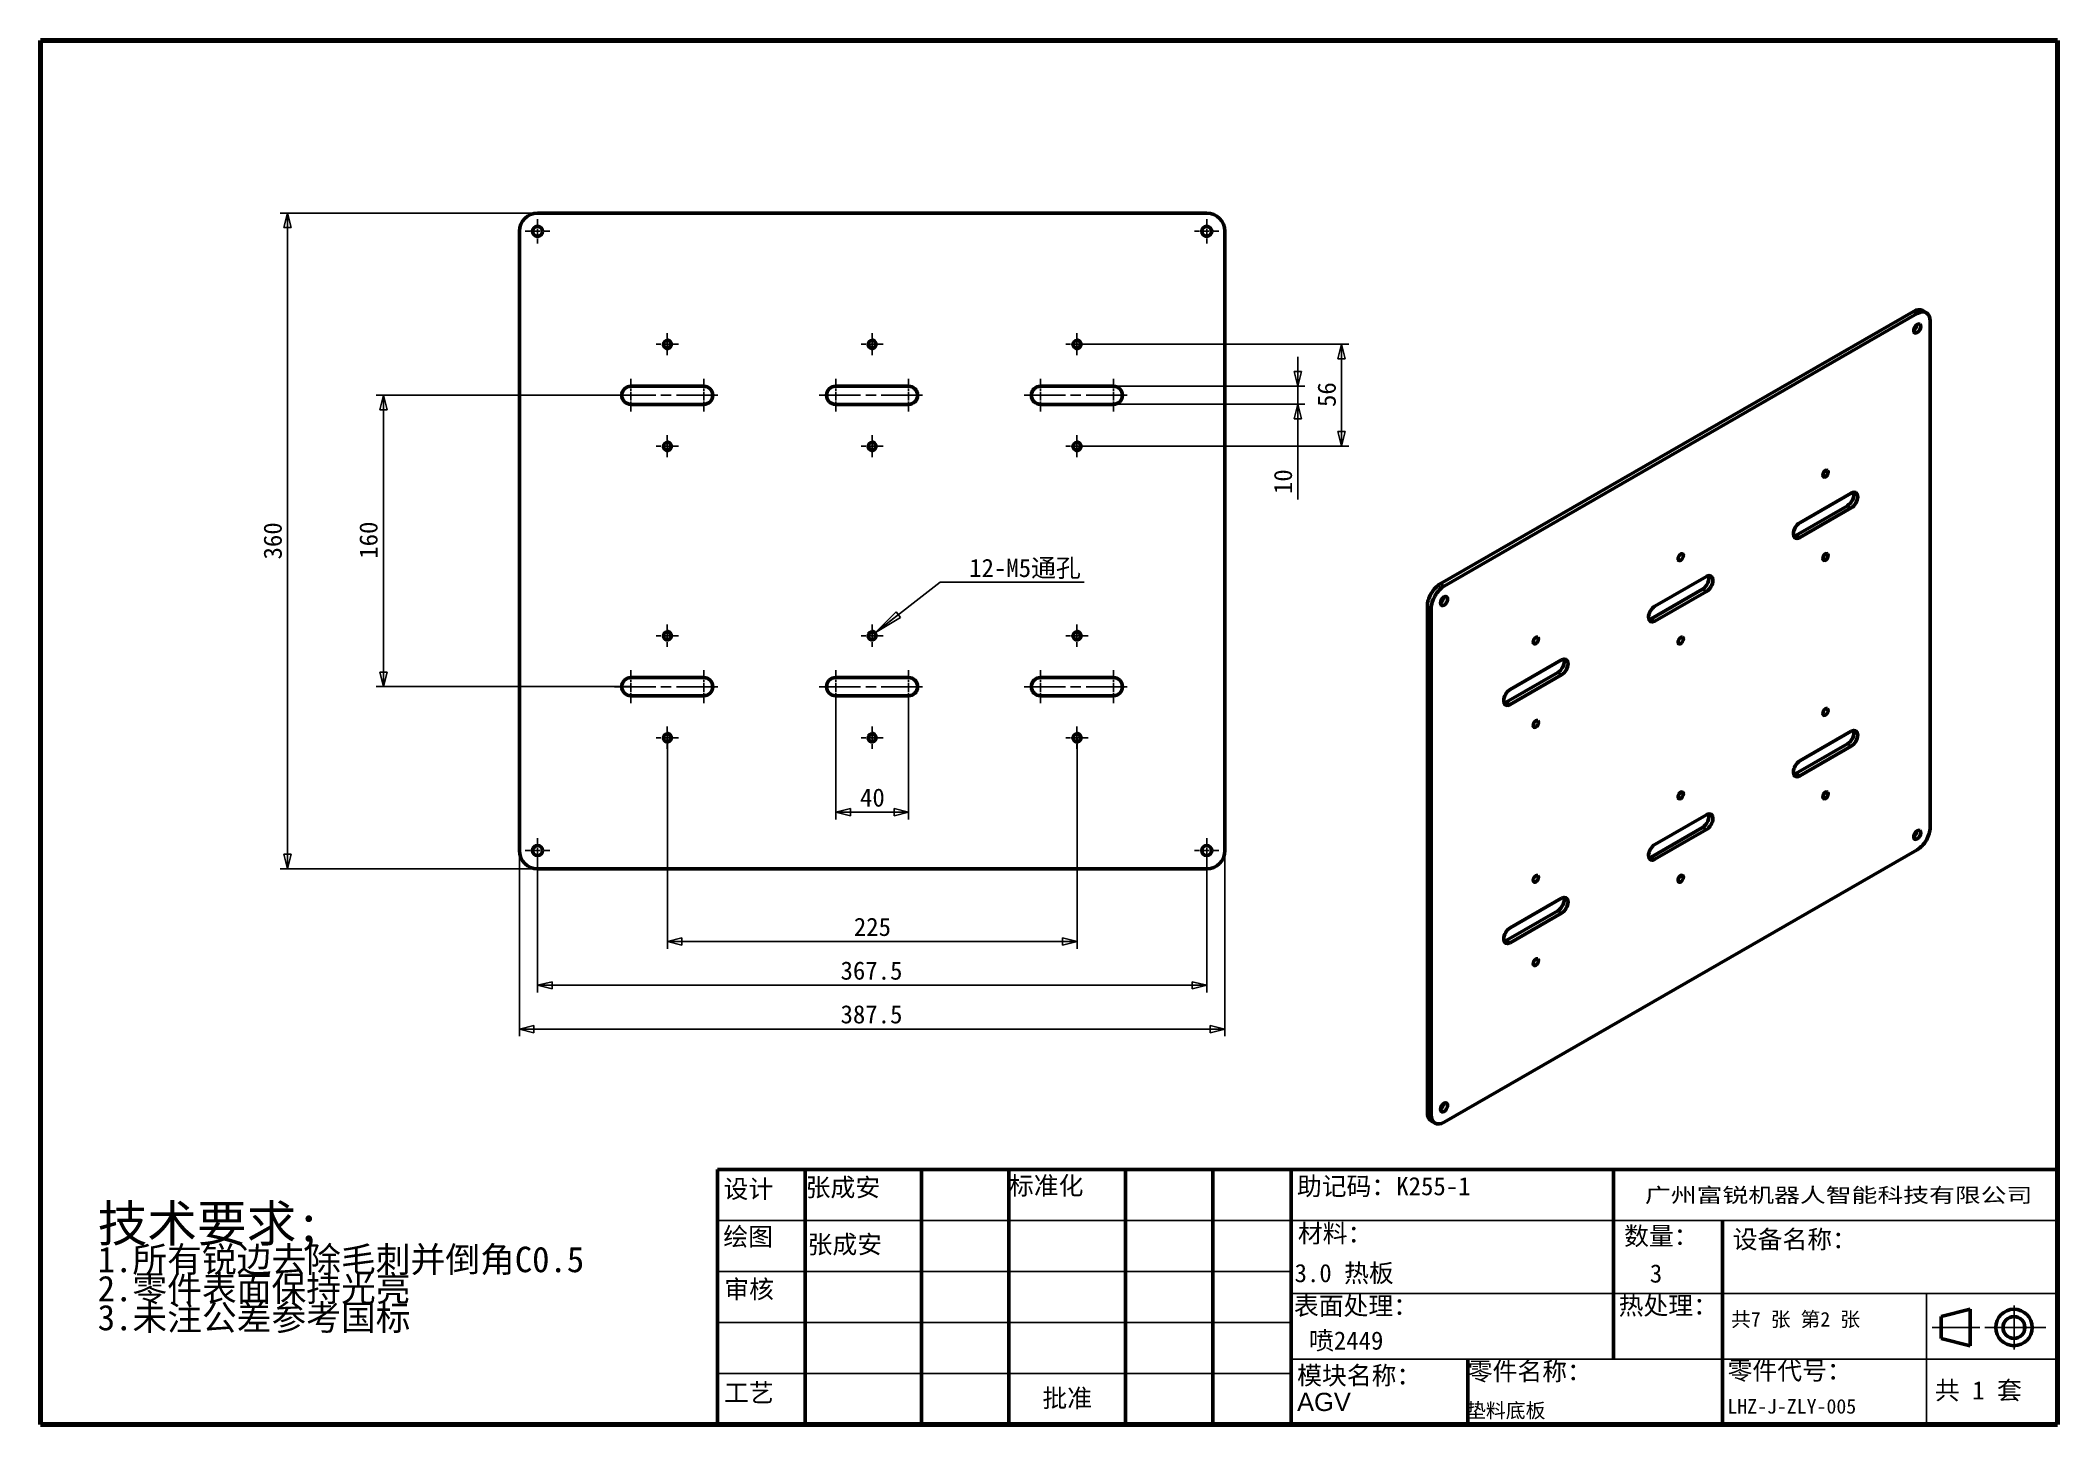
# Model space of a CAD drawing. Header units: millimetres. Extents: x 40 to 1148, y 40 to 800.
import ezdxf
from ezdxf.enums import TextEntityAlignment as Align

# ---------------------------------------------------------------- set-up
doc = ezdxf.new("R2010")
doc.units = ezdxf.units.MM
doc.header["$LTSCALE"] = 4
doc.linetypes.add('CHAIN', pattern=[0.3543, 0.2362, -0.0295, 0.0591, -0.0295])
for name, color, linetype, lineweight in [('中心标记 (ISO)', 1, 'Continuous', 25), ('中心线 (ISO)', 1, 'Continuous', 25), ('可见 (ISO)', 7, 'Continuous', 50), ('可见窄的 (ISO)', 7, 'Continuous', 35), ('图框 (ISO)', 7, 'Continuous', 70), ('尺寸 (ISO)', 5, 'Continuous', 25), ('标题 (ISO)', 7, 'Continuous', 50), ('符号 (ISO)', 7, 'Continuous', 25)]:
    doc.layers.add(name, color=color, linetype=linetype, lineweight=lineweight)
doc.styles.add('文本样式126', font='', dxfattribs={"width": 1.3})
doc.styles.add('文本样式19', font='tahoma.ttf')
doc.styles.add('文本样式91', font='')
doc.styles.add('注释文本 (ISO)', font='')
doc.styles.get('文本样式126').set_extended_font_data('FangSong')
doc.styles.get('文本样式91').set_extended_font_data('FangSong')
doc.styles.get('注释文本 (ISO)').set_extended_font_data('FangSong')
doc.dimstyles.new('默认 (GB)', dxfattribs={"dimscale": 4, "dimtxt": 2.5, "dimasz": 2, "dimexe": 1, "dimexo": 0, "dimgap": 0.75, "dimtad": 1, "dimtoh": 1, "dimrnd": 1e-08, "dimdsep": 46, "dimtxsty": '注释文本 (ISO)', "dimblk": 'Filled-2', "dimcen": 0.09, "dimdle": 10, "dimclrd": 256, "dimclre": 256, "dimclrt": 256, "dimaunit": 1, "dimadec": 3, "dimazin": 2, "dimtfac": 0.52, "dimtmove": 0, "dimatfit": 3, "dimldrblk": 'Filled-1', "dimfxl": 0, "dimtolj": 1, "dimlwd": -1, "dimlwe": -1, "dimarcsym": 0})
doc.dimstyles.new('默认 (GB)$7', dxfattribs={"dimscale": 4, "dimtxt": 2.5, "dimasz": 4, "dimexe": 1, "dimexo": 0, "dimgap": 0.75, "dimtad": 1, "dimtoh": 1, "dimrnd": 1e-08, "dimdsep": 46, "dimtxsty": '注释文本 (ISO)', "dimblk": 'Filled-2', "dimcen": 0.09, "dimdle": 10, "dimclrd": 256, "dimclre": 256, "dimclrt": 256, "dimaunit": 1, "dimadec": 3, "dimazin": 2, "dimtfac": 0.52, "dimtmove": 0, "dimatfit": 3, "dimldrblk": 'Filled-1', "dimfxl": 0, "dimtolj": 1, "dimlwd": -1, "dimlwe": -1, "dimarcsym": 0})

# ---------------------------------------------------------------- blocks, each defined once
blk = doc.blocks.new('图框 A3-A4')
at = {"layer": '图框 (ISO)'}
for p, q in [((287, 200), (10, 200)), ((10, 200), (10, 10)), ((287, 10), (287, 200)), ((10, 10), (287, 10))]:
    blk.add_line(p, q, dxfattribs=at)
blk = doc.blocks.new('标题栏 GB1')
at = {"layer": '标题 (ISO)'}
for p, q in [((194.57, 65.23), (194.57, 72.23)), ((194.57, 72.23), (378.57, 72.23)), ((206.57, 65.23), (206.57, 72.23)), ((222.57, 65.23), (222.57, 72.23)), ((234.57, 65.23), (234.57, 72.23)), ((250.57, 65.23), (250.57, 72.23)), ((262.57, 65.23), (262.57, 72.23)), ((273.31, 65.23), (273.31, 72.23)), ((317.57, 65.23), (317.57, 72.23)), ((378.57, 72.23), (378.57, 65.23)), ((194.57, 37.23), (194.57, 65.23)), ((206.57, 37.23), (206.57, 65.23)), ((222.57, 44.23), (222.57, 65.23)), ((234.57, 37.23), (234.57, 65.23)), ((250.57, 37.23), (250.57, 65.23)), ((262.57, 37.23), (262.57, 65.23)), ((273.31, 65.23), (273.31, 37.23)), ((317.57, 55.23), (317.57, 65.23)), ((378.57, 65.23), (378.57, 37.23)), ((317.57, 55.23), (317.57, 46.23)), ((366.57, 53.06), (362.57, 52.06)), ((366.57, 48.06), (366.57, 53.06)), ((362.57, 52.06), (362.57, 49.06)), ((362.57, 49.06), (366.57, 48.06)), ((297.57, 46.23), (297.57, 37.23)), ((222.57, 44.23), (222.57, 37.23)), ((378.57, 37.23), (194.57, 37.23))]:
    blk.add_line(p, q, dxfattribs=at)
at = {"layer": '标题 (ISO)', "lineweight": 25}
for p, q in [((194.57, 65.23), (273.31, 65.23)), ((273.31, 65.23), (378.57, 65.23)), ((194.57, 58.23), (273.31, 58.23)), ((332.57, 55.23), (273.31, 55.23)), ((332.57, 55.23), (378.57, 55.23)), ((360.57, 55.23), (360.57, 46.23)), ((372.58, 53.56), (372.58, 47.56)), ((194.57, 51.23), (273.31, 51.23)), ((361.32, 50.56), (367.88, 50.56)), ((368.55, 50.56), (370.07, 50.56)), ((370.07, 50.56), (376.97, 50.56)), ((273.31, 46.23), (378.57, 46.23)), ((360.57, 46.23), (360.57, 37.23)), ((194.57, 44.23), (273.31, 44.23))]:
    blk.add_line(p, q, dxfattribs=at)
at = {"layer": '标题 (ISO)', "lineweight": 50}
blk.add_line((332.57, 65.23), (332.57, 37.23), dxfattribs=at)
at = {"layer": '标题 (ISO)'}
for radius in [2.5, 1.5]:
    blk.add_circle((372.57, 50.56), radius, dxfattribs=at)
at = {"layer": '标题 (ISO)', "style": '文本样式126', "width": 1.3}
blk.add_text('广州富锐机器人智能科技有限公司', height=2, dxfattribs=at).set_placement((348.5, 68.73), align=Align.MIDDLE_CENTER)
at = {"layer": '标题 (ISO)', "char_height": 2.5, "style": '注释文本 (ISO)'}
for s, insert, attachment_point in [('\\f仿宋|b0|i0;设计', (195.38, 70.83), 1), ('张成安', (206.66, 71.05), 1), ('\\f仿宋|b0|i0;标准化', (234.57, 71.28), 1), ('助记码：K255-1', (274.11, 71.21), 1), ('\\f仿宋|b0|i0;绘图', (195.35, 64.28), 1), ('\\f仿宋|b0|i0;材料：', (274.24, 64.72), 1), ('\\f仿宋|b0|i0;数量：', (319.04, 64.37), 1), ('张成安', (206.92, 63.22), 1), ('\\f仿宋|b0|i0;审核', (195.48, 57.07), 1), ('\\f仿宋|b0|i0;热处理：', (318.29, 54.82), 1), ('\\f仿宋|b0|i0;零件名称：', (297.57, 45.8), 1), ('\\f仿宋|b0|i0;零件代号：', (333.25, 45.9), 1), ('\\f仿宋|b0|i0;批准', (242.57, 40.73), 5)]:
    blk.add_mtext(s, dxfattribs=dict(at, insert=insert, attachment_point=attachment_point))
at = {"layer": '标题 (ISO)', "char_height": 2.5, "attachment_point": 1, "style": '注释文本 (ISO)'}
for s, insert, line_spacing_factor in [('设备名称：\\P', (333.96, 63.91), 0.856364), ('模块名称：\\P\\fArial|b0|i0;\\H2.5000;AGV', (274.14, 45.23), 0.872369)]:
    blk.add_mtext(s, dxfattribs=dict(at, insert=insert, line_spacing_factor=line_spacing_factor))
at = {"layer": '标题 (ISO)', "attachment_point": 1, "style": '注释文本 (ISO)'}
for s, insert, char_height, width in [('\\f仿宋|b0|i0;表面处理：', (273.7, 54.78), 2.5, 18.7135), ('\\f仿宋|b0|i0;\\H2.0000;共7 张 第2 张', (333.72, 52.69), 2, 27.2374), ('\\f仿宋|b0|i0;工艺', (195.45, 42.85), 2.5, 7.4854), ('  共 1 套', (358.32, 43.18), 2.5, 17.7919)]:
    blk.add_mtext(s, dxfattribs=dict(at, insert=insert, char_height=char_height, width=width))
at = {"layer": '标题 (ISO)'}
for tag, p, height, style in [('材料_001', (273.79, 56.78), 2.5, '注释文本 (ISO)'), ('零件代号_001', (297.33, 38.16), 2, '文本样式91'), ('描述_001', (333.22, 38.74), 2, '文本样式91')]:
    blk.add_attdef(tag, p, '', height=height, dxfattribs=dict(at, style=style))
at = {"layer": '标题 (ISO)', "style": '文本样式91'}
blk.add_attdef('热处理', text='', height=2, dxfattribs=at).set_placement((318.2, 50.63), align=Align.TOP_LEFT)
at = {"layer": '标题 (ISO)', "style": '文本样式19'}
for tag, p in [('工程核准人', (256.57, 40.73)), ('工程批准日期', (267.94, 40.73))]:
    blk.add_attdef(tag, text='', height=1, dxfattribs=at).set_placement(p, align=Align.MIDDLE_CENTER)
blk = doc.blocks.new('Filled-2')
at = {"color": 0}
for p, q in [((0, 0), (-1, 0.25)), ((-1, 0.25), (-1, -0.25)), ((-1, 0), (0, 0)), ((-1, -0.25), (0, 0))]:
    blk.add_line(p, q, dxfattribs=at)
at = {"color": 0, "flags": 128}
blk.add_lwpolyline([(-1, -0.25), (0, 0)], dxfattribs=at)
at = {"color": 0}
blk.add_solid([(-1, -0.25), (0, 0), (-1, 0.25), (-1, -0.25)], dxfattribs=at)
blk = doc.blocks.new('*D8')
at = {"layer": 'Defpoints', "color": 0}
for p in [(303.1, 355.2), (690.6, 355.2), (690.6, 257.2)]:
    blk.add_point(p, dxfattribs=at)
at = {"layer": '尺寸 (ISO)'}
for p, q in [((303.1, 355.2), (303.1, 253.2)), ((690.6, 355.2), (690.6, 253.2)), ((311.1, 257.2), (682.6, 257.2))]:
    blk.add_line(p, q, dxfattribs=at)
at = {"layer": '尺寸 (ISO)', "xscale": 8, "yscale": 8, "zscale": 8, "rotation": 180}
blk.add_blockref('Filled-2', (303.1, 257.2), dxfattribs=at)
at = {"layer": '尺寸 (ISO)', "xscale": 8, "yscale": 8, "zscale": 8}
blk.add_blockref('Filled-2', (690.6, 257.2), dxfattribs=at)
at = {"layer": '尺寸 (ISO)', "insert": (479.5, 270.3), "char_height": 10, "attachment_point": 1, "style": '注释文本 (ISO)'}
blk.add_mtext('\\A1;387.5', dxfattribs=at)
blk = doc.blocks.new('Filled-1')
at = {"color": 0}
for p, q in [((0, 0), (-1, 0.125)), ((-1, 0.125), (-1, -0.125)), ((-1, 0), (0, 0)), ((-1, -0.125), (0, 0))]:
    blk.add_line(p, q, dxfattribs=at)
at = {"color": 0, "flags": 128}
blk.add_lwpolyline([(-1, -0.125), (0, 0)], dxfattribs=at)
at = {"color": 0}
blk.add_solid([(-1, -0.125), (0, 0), (-1, 0.125), (-1, -0.125)], dxfattribs=at)
blk = doc.blocks.new('*D9')
at = {"layer": 'Defpoints', "color": 0}
for p in [(313.1, 355.2), (680.6, 355.2), (680.6, 281.2)]:
    blk.add_point(p, dxfattribs=at)
at = {"layer": '尺寸 (ISO)'}
for p, q in [((313.1, 355.2), (313.1, 277.2)), ((680.6, 355.2), (680.6, 277.2)), ((321.1, 281.2), (672.6, 281.2))]:
    blk.add_line(p, q, dxfattribs=at)
at = {"layer": '尺寸 (ISO)', "xscale": 8, "yscale": 8, "zscale": 8, "rotation": 180}
blk.add_blockref('Filled-2', (313.1, 281.2), dxfattribs=at)
at = {"layer": '尺寸 (ISO)', "xscale": 8, "yscale": 8, "zscale": 8}
blk.add_blockref('Filled-2', (680.6, 281.2), dxfattribs=at)
at = {"layer": '尺寸 (ISO)', "insert": (479.5, 294.3), "char_height": 10, "attachment_point": 1, "style": '注释文本 (ISO)'}
blk.add_mtext('\\A1;367.5', dxfattribs=at)
blk = doc.blocks.new('*D10')
at = {"layer": 'Defpoints', "color": 0}
for p in [(384.4, 417.2), (609.4, 417.2), (609.4, 305.2)]:
    blk.add_point(p, dxfattribs=at)
at = {"layer": '尺寸 (ISO)'}
for p, q in [((384.4, 417.2), (384.4, 301.2)), ((609.4, 417.2), (609.4, 301.2)), ((392.4, 305.2), (601.4, 305.2))]:
    blk.add_line(p, q, dxfattribs=at)
at = {"layer": '尺寸 (ISO)', "xscale": 8, "yscale": 8, "zscale": 8, "rotation": 180}
blk.add_blockref('Filled-2', (384.4, 305.2), dxfattribs=at)
at = {"layer": '尺寸 (ISO)', "xscale": 8, "yscale": 8, "zscale": 8}
blk.add_blockref('Filled-2', (609.4, 305.2), dxfattribs=at)
at = {"layer": '尺寸 (ISO)', "insert": (486.8, 318.3), "char_height": 10, "attachment_point": 1, "style": '注释文本 (ISO)'}
blk.add_mtext('\\A1;225', dxfattribs=at)
blk = doc.blocks.new('*D11')
at = {"layer": 'Defpoints', "color": 0}
for p in [(175.7, 705.2), (313.1, 705.2), (313.1, 345.2)]:
    blk.add_point(p, dxfattribs=at)
at = {"layer": '尺寸 (ISO)'}
for p, q in [((313.1, 705.2), (171.7, 705.2)), ((175.7, 353.2), (175.7, 697.2)), ((313.1, 345.2), (171.7, 345.2))]:
    blk.add_line(p, q, dxfattribs=at)
at = {"layer": '尺寸 (ISO)', "xscale": 8, "yscale": 8, "zscale": 8}
for p, rotation in [((175.7, 705.2), 90), ((175.7, 345.2), 270)]:
    blk.add_blockref('Filled-2', p, dxfattribs=dict(at, rotation=rotation))
at = {"layer": '尺寸 (ISO)', "insert": (162.6, 515), "char_height": 10, "attachment_point": 1, "rotation": 90, "style": '注释文本 (ISO)'}
blk.add_mtext('\\A1;360', dxfattribs=at)
blk = doc.blocks.new('*D12')
at = {"layer": 'Defpoints', "color": 0}
for p in [(364.4, 605.2), (228.4, 445.2), (364.4, 445.2)]:
    blk.add_point(p, dxfattribs=at)
at = {"layer": '尺寸 (ISO)'}
for p, q in [((364.4, 605.2), (224.4, 605.2)), ((228.4, 597.2), (228.4, 453.2)), ((364.4, 445.2), (224.4, 445.2))]:
    blk.add_line(p, q, dxfattribs=at)
at = {"layer": '尺寸 (ISO)', "xscale": 8, "yscale": 8, "zscale": 8}
for p, rotation in [((228.4, 605.2), 90), ((228.4, 445.2), 270)]:
    blk.add_blockref('Filled-2', p, dxfattribs=dict(at, rotation=rotation))
at = {"layer": '尺寸 (ISO)', "insert": (215.2, 515.4), "char_height": 10, "attachment_point": 1, "rotation": 90, "style": '注释文本 (ISO)'}
blk.add_mtext('\\A1;160', dxfattribs=at)
blk = doc.blocks.new('*D13')
at = {"layer": 'Defpoints', "color": 0}
for p in [(609.4, 633.2), (609.4, 577.2), (754.6, 577.2)]:
    blk.add_point(p, dxfattribs=at)
at = {"layer": '尺寸 (ISO)'}
for p, q in [((609.4, 633.2), (758.6, 633.2)), ((754.6, 625.2), (754.6, 585.2)), ((609.4, 577.2), (758.6, 577.2))]:
    blk.add_line(p, q, dxfattribs=at)
at = {"layer": '尺寸 (ISO)', "xscale": 8, "yscale": 8, "zscale": 8}
for p, rotation in [((754.6, 633.2), 90), ((754.6, 577.2), 270)]:
    blk.add_blockref('Filled-2', p, dxfattribs=dict(at, rotation=rotation))
at = {"layer": '尺寸 (ISO)', "insert": (741.5, 598.7), "char_height": 10, "attachment_point": 1, "rotation": 90, "style": '注释文本 (ISO)'}
blk.add_mtext('\\A1;56', dxfattribs=at)
blk = doc.blocks.new('*D14')
at = {"layer": 'Defpoints', "color": 0}
for p in [(629.4, 610.2), (629.4, 600.2), (730.6, 600.2)]:
    blk.add_point(p, dxfattribs=at)
at = {"layer": '尺寸 (ISO)'}
for p, q in [((730.6, 618.2), (730.6, 626.2)), ((629.4, 610.2), (734.6, 610.2)), ((730.6, 610.2), (730.6, 600.2)), ((629.4, 600.2), (734.6, 600.2)), ((730.6, 592.2), (730.6, 547.9))]:
    blk.add_line(p, q, dxfattribs=at)
at = {"layer": '尺寸 (ISO)', "xscale": 8, "yscale": 8, "zscale": 8}
for p, rotation in [((730.6, 610.2), 270), ((730.6, 600.2), 90)]:
    blk.add_blockref('Filled-2', p, dxfattribs=dict(at, rotation=rotation))
at = {"layer": '尺寸 (ISO)', "insert": (717.5, 550.9), "char_height": 10, "attachment_point": 1, "rotation": 90, "style": '注释文本 (ISO)'}
blk.add_mtext('\\A1;10', dxfattribs=at)
blk = doc.blocks.new('*D15')
at = {"layer": 'Defpoints', "color": 0}
for p in [(476.9, 440.2), (516.9, 440.2), (476.9, 376.2)]:
    blk.add_point(p, dxfattribs=at)
at = {"layer": '尺寸 (ISO)'}
for p, q in [((476.9, 440.2), (476.9, 372.2)), ((516.9, 440.2), (516.9, 372.2)), ((508.9, 376.2), (484.9, 376.2))]:
    blk.add_line(p, q, dxfattribs=at)
at = {"layer": '尺寸 (ISO)', "xscale": 8, "yscale": 8, "zscale": 8, "rotation": 180}
blk.add_blockref('Filled-2', (476.9, 376.2), dxfattribs=at)
at = {"layer": '尺寸 (ISO)', "xscale": 8, "yscale": 8, "zscale": 8}
blk.add_blockref('Filled-2', (516.9, 376.2), dxfattribs=at)
at = {"layer": '尺寸 (ISO)', "insert": (490.2, 389.3), "char_height": 10, "attachment_point": 1, "style": '注释文本 (ISO)'}
blk.add_mtext('\\A1;40', dxfattribs=at)
blk = doc.blocks.new('加工')
at = {"layer": '符号 (ISO)', "insert": (-36.68, 11.05), "char_height": 2.5, "width": 80.4946, "attachment_point": 1, "line_spacing_factor": 0.683636, "style": '注释文本 (ISO)'}
blk.add_mtext('{\\H2x;技术要求;\\P\\H0.7x;1.所有锐边去除毛刺并倒角C0.5\\H2.125x; \\H0.47059x;\\P2.零件表面保持光亮\\H1.8404x; \\H0.54337x;\\P3.未注公差参考国标\\H1.8095x; }', dxfattribs=at)

msp = doc.modelspace()

# ---------------------------------------------------------------- linework, layer by layer
at = {"layer": '中心标记 (ISO)', "linetype": 'CHAIN', "ltscale": 3.750225}
for p, q in [((313.104, 701.903), (313.104, 688.403)), ((680.604, 701.903), (680.604, 688.403)), ((319.854, 695.153), (306.354, 695.153)), ((687.354, 695.153), (673.854, 695.153)), ((319.854, 355.153), (306.354, 355.153)), ((313.104, 361.903), (313.104, 348.403)), ((687.354, 355.153), (673.854, 355.153)), ((680.604, 361.903), (680.604, 348.403))]:
    msp.add_line(p, q, dxfattribs=at)
at = {"layer": '中心标记 (ISO)', "linetype": 'CHAIN', "ltscale": 3.370748}
for p, q in [((390.421, 633.153), (378.287, 633.153)), ((384.354, 639.22), (384.354, 627.086)), ((502.921, 633.153), (490.787, 633.153)), ((496.854, 639.22), (496.854, 627.086)), ((615.421, 633.153), (603.287, 633.153)), ((609.354, 639.22), (609.354, 627.086)), ((390.421, 577.153), (378.287, 577.153)), ((384.354, 583.22), (384.354, 571.086)), ((502.921, 577.153), (490.787, 577.153)), ((496.854, 583.22), (496.854, 571.086)), ((615.421, 577.153), (603.287, 577.153)), ((609.354, 583.22), (609.354, 571.086)), ((384.354, 479.22), (384.354, 467.086)), ((496.854, 479.22), (496.854, 467.086)), ((609.354, 479.22), (609.354, 467.086)), ((390.421, 473.153), (378.287, 473.153)), ((502.921, 473.153), (490.787, 473.153)), ((615.421, 473.153), (603.287, 473.153)), ((384.354, 423.22), (384.354, 411.086)), ((496.854, 423.22), (496.854, 411.086)), ((609.354, 423.22), (609.354, 411.086)), ((390.421, 417.153), (378.287, 417.153)), ((502.921, 417.153), (490.787, 417.153)), ((615.421, 417.153), (603.287, 417.153))]:
    msp.add_line(p, q, dxfattribs=at)
at = {"layer": '中心标记 (ISO)', "linetype": 'CHAIN', "ltscale": 5.000333}
for p, q in [((364.354, 614.153), (364.354, 596.153)), ((404.354, 614.153), (404.354, 596.153)), ((476.854, 614.153), (476.854, 596.153)), ((516.854, 614.153), (516.854, 596.153)), ((589.354, 614.153), (589.354, 596.153)), ((629.354, 614.153), (629.354, 596.153)), ((364.354, 454.153), (364.354, 436.153)), ((404.354, 454.153), (404.354, 436.153)), ((476.854, 454.153), (476.854, 436.153)), ((516.854, 454.153), (516.854, 436.153)), ((589.354, 454.153), (589.354, 436.153)), ((629.354, 454.153), (629.354, 436.153))]:
    msp.add_line(p, q, dxfattribs=at)
at = {"layer": '中心线 (ISO)', "linetype": 'CHAIN', "ltscale": 23.990969}
for p, q in [((355.354, 605.153), (413.354, 605.153)), ((467.854, 605.153), (525.854, 605.153)), ((580.354, 605.153), (638.354, 605.153)), ((355.354, 445.153), (413.354, 445.153)), ((467.854, 445.153), (525.854, 445.153)), ((580.354, 445.153), (638.354, 445.153))]:
    msp.add_line(p, q, dxfattribs=at)
at = {"layer": '可见 (ISO)'}
for p, q in [((680.604, 705.153), (313.104, 705.153)), ((303.104, 695.153), (303.104, 355.153)), ((690.604, 355.153), (690.604, 695.153)), ((808.899, 501.564), (1068.761, 651.209)), ((1070.882, 649.987), (811.02, 500.343)), ((1073.751, 651.699), (1075.872, 650.478)), ((1077.953, 367.918), (1077.953, 645.884)), ((364.354, 610.153), (404.354, 610.153)), ((476.854, 610.153), (516.854, 610.153)), ((589.354, 610.153), (629.354, 610.153)), ((404.354, 600.153), (364.354, 600.153)), ((516.854, 600.153), (476.854, 600.153)), ((629.354, 600.153), (589.354, 600.153)), ((1004.237, 528.21), (1032.522, 544.498)), ((1006.359, 535.164), (1034.643, 551.452)), ((1034.643, 543.276), (1006.359, 526.988)), ((924.688, 482.4), (952.972, 498.688)), ((926.809, 489.354), (955.093, 505.642)), ((801.828, 211.351), (801.828, 489.317)), ((803.949, 488.095), (803.949, 210.129)), ((955.093, 497.467), (926.809, 481.179)), ((847.26, 443.545), (875.544, 459.832)), ((364.354, 450.153), (404.354, 450.153)), ((476.854, 450.153), (516.854, 450.153)), ((589.354, 450.153), (629.354, 450.153)), ((845.138, 436.591), (873.423, 452.879)), ((875.544, 451.657), (847.26, 435.369)), ((404.354, 440.153), (364.354, 440.153)), ((516.854, 440.153), (476.854, 440.153)), ((629.354, 440.153), (589.354, 440.153)), ((1004.237, 397.402), (1032.522, 413.69)), ((1006.359, 404.356), (1034.643, 420.644)), ((1034.643, 412.468), (1006.359, 396.181)), ((924.688, 351.593), (952.972, 367.881)), ((926.809, 358.547), (955.093, 374.834)), ((955.093, 366.659), (926.809, 350.371)), ((811.02, 206.026), (1070.882, 355.67)), ((313.104, 345.153), (680.604, 345.153)), ((845.138, 305.783), (873.423, 322.071)), ((847.26, 312.737), (875.544, 329.025)), ((875.544, 320.849), (847.26, 304.562)), ((803.909, 206.757), (806.03, 205.536))]:
    msp.add_line(p, q, dxfattribs=at)
for centre, radius in [((313.104, 695.153), 2.75), ((680.604, 695.153), 2.75), ((384.354, 633.153), 2.067), ((496.854, 633.153), 2.067), ((609.354, 633.153), 2.067), ((384.354, 577.153), 2.067), ((496.854, 577.153), 2.067), ((609.354, 577.153), 2.067), ((384.354, 473.153), 2.067), ((496.854, 473.153), 2.067), ((609.354, 473.153), 2.067), ((384.354, 417.153), 2.067), ((496.854, 417.153), 2.067), ((609.354, 417.153), 2.067), ((313.104, 355.153), 2.75), ((680.604, 355.153), 2.75)]:
    msp.add_circle(centre, radius, dxfattribs=at)
for centre, radius, start, end in [((313.104, 695.153), 10, 90, 180), ((680.604, 695.153), 10, 0, 90), ((364.354, 605.153), 5, 90, 270), ((404.354, 605.153), 5, 270, 90), ((476.854, 605.153), 5, 90, 270), ((516.854, 605.153), 5, 270, 90), ((589.354, 605.153), 5, 90, 270), ((629.354, 605.153), 5, 270, 90), ((364.354, 445.153), 5, 90, 270), ((404.354, 445.153), 5, 270, 90), ((476.854, 445.153), 5, 90, 270), ((516.854, 445.153), 5, 270, 90), ((589.354, 445.153), 5, 90, 270), ((629.354, 445.153), 5, 270, 90), ((313.104, 355.153), 10, 180, 270), ((680.604, 355.153), 10, 270, 0)]:
    msp.add_arc(centre, radius, start, end, dxfattribs=at)
for centre, major_axis in [((1070.882, 641.812), (1.372, 2.383)), ((1020.501, 562.111), (1.031, 1.791)), ((940.951, 516.302), (1.031, 1.791)), ((1020.501, 516.329), (1.031, 1.791)), ((811.02, 492.167), (1.372, 2.383)), ((861.402, 470.492), (1.031, 1.791)), ((940.951, 470.519), (1.031, 1.791)), ((1020.501, 431.304), (1.031, 1.791)), ((861.402, 424.709), (1.031, 1.791)), ((940.951, 385.494), (1.031, 1.791)), ((1020.501, 385.521), (1.031, 1.791)), ((1070.882, 363.846), (1.372, 2.383)), ((861.402, 339.685), (1.031, 1.791)), ((940.951, 339.711), (1.031, 1.791)), ((861.402, 293.902), (1.031, 1.791)), ((811.02, 214.201), (1.372, 2.383))]:
    msp.add_ellipse(centre, major_axis=major_axis, ratio=0.57809312, dxfattribs=at)
for centre, major_axis, start_param, end_param in [((1068.761, 643.033), (4.99, 8.666), 0, 0.78346445), ((1068.761, 643.033), (1.372, 2.383), 4.02028005, 5.40449791), ((1070.882, 641.812), (4.99, 8.666), 5.49585344, 7.06664976), ((1032.522, 548.585), (2.495, 4.333), 3.92505711, 5.84593945), ((1034.643, 547.364), (2.495, 4.333), 3.92505711, 7.06664976), ((1006.359, 531.076), (-2.495, -4.333), 3.92505711, 7.06664976), ((1004.237, 532.298), (2.495, 4.333), 3.57883851, 3.92505711), ((808.899, 493.389), (-4.99, -8.666), 3.92505711, 5.49585344), ((811.02, 492.167), (4.99, 8.666), 0.78346445, 2.35426078), ((952.972, 502.776), (2.495, 4.333), 3.92505711, 5.84593945), ((955.093, 501.554), (2.495, 4.333), 3.92505711, 7.06664976), ((808.899, 493.389), (1.372, 2.383), 4.02028005, 5.40449791), ((926.809, 485.266), (-2.495, -4.333), 3.92505711, 7.06664976), ((924.688, 486.488), (2.495, 4.333), 3.57883851, 3.92505711), ((873.423, 456.966), (2.495, 4.333), 3.92505711, 5.84593945), ((875.544, 455.745), (2.495, 4.333), 3.92505711, 7.06664976), ((847.26, 439.457), (-2.495, -4.333), 3.92505711, 7.06664976), ((845.138, 440.678), (2.495, 4.333), 3.57883851, 3.92505711), ((1032.522, 417.778), (2.495, 4.333), 3.92505711, 5.84593945), ((1034.643, 416.556), (2.495, 4.333), 3.92505711, 7.06664976), ((1006.359, 400.268), (-2.495, -4.333), 3.92505711, 7.06664976), ((1004.237, 401.49), (2.495, 4.333), 3.57883851, 3.92505711), ((952.972, 371.968), (2.495, 4.333), 3.92505711, 5.84593945), ((955.093, 370.747), (2.495, 4.333), 3.92505711, 7.06664976), ((1068.761, 365.067), (1.372, 2.383), 4.02028005, 5.40449791), ((1070.882, 363.846), (-4.99, -8.666), 0.78346445, 2.35426078), ((926.809, 354.459), (-2.495, -4.333), 3.92505711, 7.06664976), ((924.688, 355.68), (2.495, 4.333), 3.57883851, 3.92505711), ((873.423, 326.159), (2.495, 4.333), 3.92505711, 5.84593945), ((875.544, 324.937), (2.495, 4.333), 3.92505711, 7.06664976), ((847.26, 308.649), (-2.495, -4.333), 3.92505711, 7.06664976), ((845.138, 309.871), (2.495, 4.333), 3.57883851, 3.92505711), ((808.899, 215.423), (-4.99, -8.666), 5.49585344, 6.28318531), ((808.899, 215.423), (1.372, 2.383), 4.02028005, 5.40449791), ((811.02, 214.201), (-4.99, -8.666), 5.49585344, 7.06664976)]:
    msp.add_ellipse(centre, major_axis=major_axis, ratio=0.57809312, start_param=start_param, end_param=end_param, dxfattribs=at)
at = {"layer": '可见窄的 (ISO)'}
for p, q in [((1068.761, 651.209), (1070.882, 649.987)), ((1032.522, 544.498), (1034.643, 543.276)), ((1004.237, 528.21), (1006.359, 526.988)), ((811.02, 500.343), (808.899, 501.564)), ((952.972, 498.688), (955.093, 497.467)), ((801.828, 489.317), (803.949, 488.095)), ((924.688, 482.4), (926.809, 481.179)), ((873.423, 452.879), (875.544, 451.657)), ((845.138, 436.591), (847.26, 435.369)), ((1032.522, 413.69), (1034.643, 412.468)), ((1004.237, 397.402), (1006.359, 396.181)), ((952.972, 367.881), (955.093, 366.659)), ((924.688, 351.593), (926.809, 350.371)), ((873.423, 322.071), (875.544, 320.849)), ((845.138, 305.783), (847.26, 304.562)), ((803.949, 210.129), (801.828, 211.351))]:
    msp.add_line(p, q, dxfattribs=at)
for centre in [(384.354, 633.153), (496.854, 633.153), (609.354, 633.153), (384.354, 577.153), (496.854, 577.153), (609.354, 577.153), (384.354, 473.153), (496.854, 473.153), (609.354, 473.153), (384.354, 417.153), (496.854, 417.153), (609.354, 417.153)]:
    msp.add_arc(centre, 2.5, 190, 100, dxfattribs=at)

# ---------------------------------------------------------------- block references
at = {"xscale": 4, "yscale": 4, "zscale": 4}
for name, p in [('图框 A3-A4', (0, 0)), ('加工', (218.225, 116.284))]:
    msp.add_blockref(name, p, dxfattribs=at)
msp.add_blockref('标题栏 GB1', (-366.285, -108.901), dxfattribs=at).add_auto_attribs({'零件代号_001': '垫料底板', '描述_001': 'LHZ-J-ZLY-005', '材料_001': '3.0 热板'})

# ---------------------------------------------------------------- texts
at = {"layer": '符号 (ISO)', "insert": (550.15, 515.36), "char_height": 10, "width": 68.04211, "attachment_point": 1, "line_spacing_factor": 0.4375, "style": '注释文本 (ISO)'}
msp.add_mtext('{12-M5通孔}', dxfattribs=at)
at = {"layer": '符号 (ISO)', "insert": (924, 128), "char_height": 10, "attachment_point": 1, "style": '注释文本 (ISO)'}
msp.add_mtext('{3}', dxfattribs=at)
at = {"layer": '符号 (ISO)', "insert": (736.812, 91.176), "char_height": 10, "width": 44.91228, "attachment_point": 1, "style": '注释文本 (ISO)'}
msp.add_mtext('{喷2449}', dxfattribs=at)

# ---------------------------------------------------------------- dimensions: what is measured, and where the dimension line sits
at = {"layer": '尺寸 (ISO)'}
for base, p1, p2, angle, override, picture, middle in [((175.674, 705.153), (313.104, 345.153), (313.104, 705.153), 270, {"dimtoh": 0, "dimdec": 2, "dimtp": 0, "dimtm": 0, "dimtdec": 2, "dimtofl": 0, "dimatfit": 1}, '*D11', (175.674, 525.153)), ((754.604, 577.153), (609.354, 633.153), (609.354, 577.153), 90, {"dimtoh": 0, "dimdec": 2, "dimtp": 0, "dimtm": 0, "dimtdec": 2, "dimtofl": 0, "dimatfit": 1}, '*D13', (754.604, 605.193)), ((730.604, 600.153), (629.354, 610.153), (629.354, 600.153), 270, {"dimtoh": 0, "dimdec": 2, "dimtp": 0, "dimtm": 0, "dimtdec": 2, "dimtofl": 1, "dimatfit": 1}, '*D14', (730.604, 557.06)), ((228.354, 445.153), (364.354, 605.153), (364.354, 445.153), 90, {"dimtoh": 0, "dimdec": 2, "dimtp": 0, "dimtm": 0, "dimtdec": 2, "dimtofl": 0, "dimatfit": 1}, '*D12', (228.354, 525.153)), ((476.854, 376.15), (516.854, 440.153), (476.854, 440.153), 180, {"dimtoh": 0, "dimdec": 2, "dimtp": 0, "dimtm": 0, "dimtdec": 2, "dimtofl": 0, "dimatfit": 1}, '*D15', (496.854, 376.15)), ((609.354, 305.153), (384.354, 417.153), (609.354, 417.153), 180, {"dimtoh": 0, "dimdec": 2, "dimtp": 0, "dimtm": 0, "dimtdec": 2, "dimtofl": 0, "dimatfit": 1}, '*D10', (496.934, 305.153)), ((690.604, 257.153), (303.104, 355.153), (690.604, 355.153), 180, {"dimtoh": 0, "dimdec": 2, "dimtp": 0, "dimtm": 0, "dimtdec": 2, "dimtofl": 0, "dimatfit": 1}, '*D8', (496.934, 257.153)), ((680.604, 281.153), (313.104, 355.153), (680.604, 355.153), 180, {"dimtoh": 0, "dimdec": 2, "dimtp": 0, "dimtm": 0, "dimtdec": 2, "dimtofl": 0, "dimatfit": 1}, '*D9', (496.934, 281.153))]:
    dim = msp.add_linear_dim(base=base, p1=p1, p2=p2, angle=angle, dimstyle='默认 (GB)', override=override, dxfattribs=at)
    dim.commit()
    dim.dimension.update_dxf_attribs({"geometry": picture, "text_midpoint": middle, "dimtype": 160})

# ---------------------------------------------------------------- leaders
at = {"layer": '符号 (ISO)', "annotation_type": 0, "has_hookline": 1, "hookline_direction": 0, "text_width": 63.143}
msp.add_leader([(498.621, 474.921), (534.15, 502.456), (550.15, 502.456)], dimstyle='默认 (GB)$7', override={"dimgap": 0, "dimtad": 1}, dxfattribs=at)

doc.saveas('drawing.dxf')
